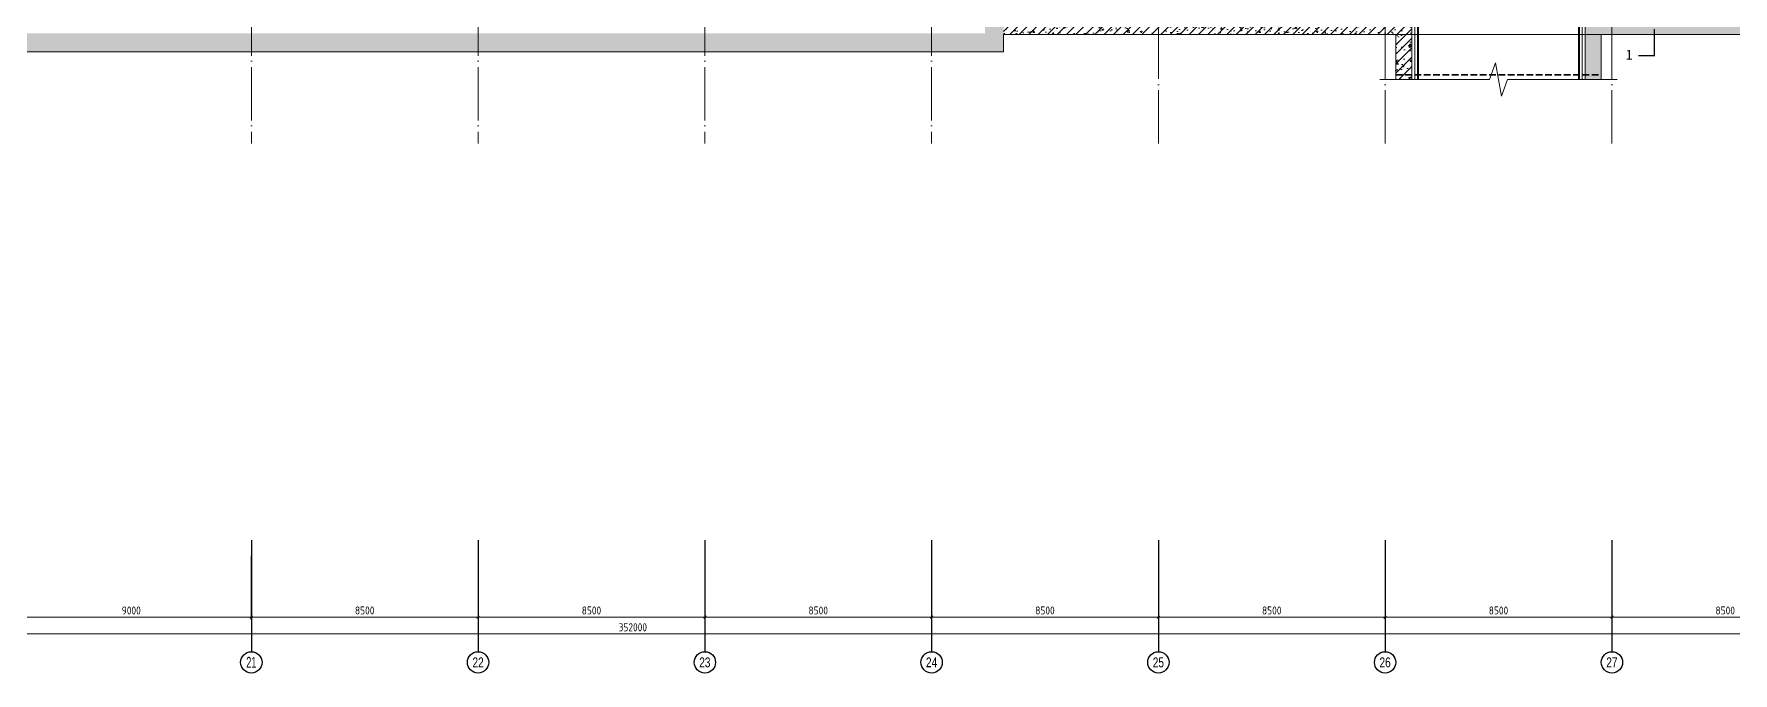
# Model space of a CAD drawing. Extents: x 13114849 to 13479250, y 160225 to 278773.
# Drawn here: x 13275250 to 13338938, y 160225 to 184185 of the extents above; entities that cross this region are included whole.
import ezdxf
from ezdxf.enums import TextEntityAlignment as Align

# ---------------------------------------------------------------- set-up
doc = ezdxf.new("R2010")
doc.units = 0
doc.header["$LTSCALE"] = 1000
doc.header["$MEASUREMENT"] = 0
doc.linetypes.add('DASH', pattern=[0.35, 0.25, -0.1])
doc.linetypes.add('DOTE', pattern=[2.42, 2, -0.2, 0.02, -0.2])
for name, color, linetype in [('AXIS', 3, 'Continuous'), ('AXIS_TEXT', 7, 'Continuous'), ('DIM_SYMB', 3, 'Continuous'), ('PUB_TEXT', 8, 'Continuous')]:
    doc.layers.add(name, color=color, linetype=linetype)
doc.layers.add('建筑底图', color=8, linetype='Continuous', lineweight=13)
doc.styles.add('C', font='HZTXT_E', dxfattribs={"width": 0.7, "bigfont": 'HZTXT'})
doc.styles.add('COMPLEX', font='hztxt_e.shx', dxfattribs={"width": 0.6, "bigfont": 'HZTXT.shx'})
doc.styles.add('DIM_FONT', font='gbenor.shx', dxfattribs={"bigfont": 'gbcbig.shx'})
doc.styles.add('宋体', font='')
doc.styles.get('宋体').set_extended_font_data('SimSun')
doc.dimstyles.new('_TCH_ARCH&&100', dxfattribs={"dimtxt": 300, "dimasz": 100, "dimexe": 100, "dimexo": 100, "dimgap": 100, "dimtad": 1, "dimdec": 0, "dimzin": 0, "dimdsep": 46, "dimtxsty": 'DIM_FONT', "dimblk": 'ARCHTICK', "dimcen": 0.09, "dimclrd": 3, "dimclre": 3, "dimclrt": 7, "dimaunit": 1, "dimazin": 2, "dimtfac": 1, "dimtdec": 0, "dimtix": 1, "dimtmove": 2, "dimatfit": 3, "dimfxl": 1, "dimtolj": 1, "dimtzin": 0, "dimlwd": 18, "dimlwe": 18, "dimarcsym": 0})
pattern_1 = [(45, (793255.26, 8e-09), (-176.7766953, 176.7766953), []), (50, (793255.26, 8e-09), (717.260183, -62.752135), [75, -825]), (355, (793255.26, 8e-09), (-138.751334, 752.192134), [60, -660]), (100.4514, (793315, -5.2), (578.50938, 689.439542), [63.74019, -701.14211]), (46.1842, (793255.26, 200), (1067.24105, -165.519014), [112.5, -1237.5]), (96.6356, (793344.2, 186.2), (934.662706, 974.11787), [95.61029, -1051.713]), (351.1842, (793255.3, 200), (934.661945, 974.1186), [90, -990]), (21, (793355.26, 150), (596.907052, -402.61889), [75, -825]), (326, (793355.26, 150), (243.31533, 725.150045), [60, -660]), (71.4514, (793405, 116.45), (840.22263, 322.530497), [63.74019, -701.14211]), (37.5, (793255.26, 8e-09), (12.1598553, 332.893854), [0, -652, 0, -670, 0, -662.5]), (7.5, (793255.26, 8e-09), (263.069537, 394.411712), [0, -382, 0, -637, 0, -252.5]), (327.5, (793032.26, 8e-09), (533.822436, -22.554872), [0, -250, 0, -780, 0, -1035]), (317.5, (792932.26, 8e-09), (583.18617, 100.104982), [0, -325, 0, -518, 0, -735])]

# ---------------------------------------------------------------- blocks, each defined once
blk = doc.blocks.new('_AXISO')
blk.add_circle((0, 0), 0.5)
at = {"layer": 'AXIS_TEXT', "style": 'COMPLEX', "width": 1.041667}
blk.add_attdef('A', text='', height=0.56, dxfattribs=at).set_placement((-0.25, -0.28), (0.25, -0.28), align=Align.FIT)
blk = doc.blocks.new('_ArchTick')
at = {"color": 0, "linetype": 'ByBlock', "const_width": 0.4}
blk.add_lwpolyline([(-0.5, -0.5), (0.5, 0.5)], dxfattribs=at)
blk = doc.blocks.new('*D262')
at = {"layer": 'AXIS', "color": 3, "lineweight": 18, "transparency": 16777216}
for p, q in [((13121697, 164820), (13121697, 161589)), ((13473697, 164820), (13473697, 161589)), ((13121697, 161689), (13473697, 161689))]:
    blk.add_line(p, q, dxfattribs=at)
at = {"layer": 'AXIS', "color": 3, "lineweight": 18, "transparency": 16777216, "xscale": 100, "yscale": 100, "zscale": 100, "rotation": 180}
blk.add_blockref('_ArchTick', (13121697, 161689), dxfattribs=at)
at = {"layer": 'AXIS', "color": 3, "lineweight": 18, "transparency": 16777216, "xscale": 100, "yscale": 100, "zscale": 100}
blk.add_blockref('_ArchTick', (13473697, 161689), dxfattribs=at)
at = {"layer": 'AXIS', "color": 7, "transparency": 16777216, "insert": (13297697, 161939), "char_height": 300, "attachment_point": 5, "style": 'DIM_FONT'}
blk.add_mtext('\\A1;352000', dxfattribs=at)
blk = doc.blocks.new('*D306')
at = {"layer": 'AXIS', "color": 3, "lineweight": 18, "transparency": 16777216}
for p, q in [((13334397, 164620), (13334397, 162220)), ((13342897, 164620), (13342897, 162220)), ((13334397, 162320), (13342897, 162320))]:
    blk.add_line(p, q, dxfattribs=at)
at = {"layer": 'AXIS', "color": 3, "lineweight": 18, "transparency": 16777216, "xscale": 100, "yscale": 100, "zscale": 100, "rotation": 180}
blk.add_blockref('_ArchTick', (13334397, 162320), dxfattribs=at)
at = {"layer": 'AXIS', "color": 3, "lineweight": 18, "transparency": 16777216, "xscale": 100, "yscale": 100, "zscale": 100}
blk.add_blockref('_ArchTick', (13342897, 162320), dxfattribs=at)
at = {"layer": 'AXIS', "color": 7, "transparency": 16777216, "insert": (13338647, 162570), "char_height": 300, "attachment_point": 5, "style": 'DIM_FONT'}
blk.add_mtext('\\A1;8500', dxfattribs=at)
blk = doc.blocks.new('*D291')
at = {"layer": 'AXIS', "color": 3, "lineweight": 18, "transparency": 16777216}
for p, q in [((13325897, 164620), (13325897, 162220)), ((13334397, 164620), (13334397, 162220)), ((13325897, 162320), (13334397, 162320))]:
    blk.add_line(p, q, dxfattribs=at)
at = {"layer": 'AXIS', "color": 3, "lineweight": 18, "transparency": 16777216, "xscale": 100, "yscale": 100, "zscale": 100, "rotation": 180}
blk.add_blockref('_ArchTick', (13325897, 162320), dxfattribs=at)
at = {"layer": 'AXIS', "color": 3, "lineweight": 18, "transparency": 16777216, "xscale": 100, "yscale": 100, "zscale": 100}
blk.add_blockref('_ArchTick', (13334397, 162320), dxfattribs=at)
at = {"layer": 'AXIS', "color": 7, "transparency": 16777216, "insert": (13330147, 162570), "char_height": 300, "attachment_point": 5, "style": 'DIM_FONT'}
blk.add_mtext('\\A1;8500', dxfattribs=at)
blk = doc.blocks.new('*D292')
at = {"layer": 'AXIS', "color": 3, "lineweight": 18, "transparency": 16777216}
for p, q in [((13317397, 164620), (13317397, 162220)), ((13325897, 164620), (13325897, 162220)), ((13317397, 162320), (13325897, 162320))]:
    blk.add_line(p, q, dxfattribs=at)
at = {"layer": 'AXIS', "color": 3, "lineweight": 18, "transparency": 16777216, "xscale": 100, "yscale": 100, "zscale": 100, "rotation": 180}
blk.add_blockref('_ArchTick', (13317397, 162320), dxfattribs=at)
at = {"layer": 'AXIS', "color": 3, "lineweight": 18, "transparency": 16777216, "xscale": 100, "yscale": 100, "zscale": 100}
blk.add_blockref('_ArchTick', (13325897, 162320), dxfattribs=at)
at = {"layer": 'AXIS', "color": 7, "transparency": 16777216, "insert": (13321647, 162570), "char_height": 300, "attachment_point": 5, "style": 'DIM_FONT'}
blk.add_mtext('\\A1;8500', dxfattribs=at)
blk = doc.blocks.new('*D293')
at = {"layer": 'AXIS', "color": 3, "lineweight": 18, "transparency": 16777216}
for p, q in [((13308897, 164620), (13308897, 162220)), ((13317397, 164620), (13317397, 162220)), ((13308897, 162320), (13317397, 162320))]:
    blk.add_line(p, q, dxfattribs=at)
at = {"layer": 'AXIS', "color": 3, "lineweight": 18, "transparency": 16777216, "xscale": 100, "yscale": 100, "zscale": 100, "rotation": 180}
blk.add_blockref('_ArchTick', (13308897, 162320), dxfattribs=at)
at = {"layer": 'AXIS', "color": 3, "lineweight": 18, "transparency": 16777216, "xscale": 100, "yscale": 100, "zscale": 100}
blk.add_blockref('_ArchTick', (13317397, 162320), dxfattribs=at)
at = {"layer": 'AXIS', "color": 7, "transparency": 16777216, "insert": (13313147, 162570), "char_height": 300, "attachment_point": 5, "style": 'DIM_FONT'}
blk.add_mtext('\\A1;8500', dxfattribs=at)
blk = doc.blocks.new('*D294')
at = {"layer": 'AXIS', "color": 3, "lineweight": 18, "transparency": 16777216}
for p, q in [((13300397, 164620), (13300397, 162220)), ((13308897, 164620), (13308897, 162220)), ((13300397, 162320), (13308897, 162320))]:
    blk.add_line(p, q, dxfattribs=at)
at = {"layer": 'AXIS', "color": 3, "lineweight": 18, "transparency": 16777216, "xscale": 100, "yscale": 100, "zscale": 100, "rotation": 180}
blk.add_blockref('_ArchTick', (13300397, 162320), dxfattribs=at)
at = {"layer": 'AXIS', "color": 3, "lineweight": 18, "transparency": 16777216, "xscale": 100, "yscale": 100, "zscale": 100}
blk.add_blockref('_ArchTick', (13308897, 162320), dxfattribs=at)
at = {"layer": 'AXIS', "color": 7, "transparency": 16777216, "insert": (13304647, 162570), "char_height": 300, "attachment_point": 5, "style": 'DIM_FONT'}
blk.add_mtext('\\A1;8500', dxfattribs=at)
blk = doc.blocks.new('*D295')
at = {"layer": 'AXIS', "color": 3, "lineweight": 18, "transparency": 16777216}
for p, q in [((13291897, 164620), (13291897, 162220)), ((13300397, 164620), (13300397, 162220)), ((13291897, 162320), (13300397, 162320))]:
    blk.add_line(p, q, dxfattribs=at)
at = {"layer": 'AXIS', "color": 3, "lineweight": 18, "transparency": 16777216, "xscale": 100, "yscale": 100, "zscale": 100, "rotation": 180}
blk.add_blockref('_ArchTick', (13291897, 162320), dxfattribs=at)
at = {"layer": 'AXIS', "color": 3, "lineweight": 18, "transparency": 16777216, "xscale": 100, "yscale": 100, "zscale": 100}
blk.add_blockref('_ArchTick', (13300397, 162320), dxfattribs=at)
at = {"layer": 'AXIS', "color": 7, "transparency": 16777216, "insert": (13296147, 162570), "char_height": 300, "attachment_point": 5, "style": 'DIM_FONT'}
blk.add_mtext('\\A1;8500', dxfattribs=at)
blk = doc.blocks.new('*D296')
at = {"layer": 'AXIS', "color": 3, "lineweight": 18, "transparency": 16777216}
for p, q in [((13283397, 164620), (13283397, 162220)), ((13291897, 164620), (13291897, 162220)), ((13283397, 162320), (13291897, 162320))]:
    blk.add_line(p, q, dxfattribs=at)
at = {"layer": 'AXIS', "color": 3, "lineweight": 18, "transparency": 16777216, "xscale": 100, "yscale": 100, "zscale": 100, "rotation": 180}
blk.add_blockref('_ArchTick', (13283397, 162320), dxfattribs=at)
at = {"layer": 'AXIS', "color": 3, "lineweight": 18, "transparency": 16777216, "xscale": 100, "yscale": 100, "zscale": 100}
blk.add_blockref('_ArchTick', (13291897, 162320), dxfattribs=at)
at = {"layer": 'AXIS', "color": 7, "transparency": 16777216, "insert": (13287647, 162570), "char_height": 300, "attachment_point": 5, "style": 'DIM_FONT'}
blk.add_mtext('\\A1;8500', dxfattribs=at)
blk = doc.blocks.new('*D297')
at = {"layer": 'AXIS', "color": 3, "lineweight": 18, "transparency": 16777216}
for p, q in [((13274397, 164620), (13274397, 162220)), ((13283397, 164620), (13283397, 162220)), ((13274397, 162320), (13283397, 162320))]:
    blk.add_line(p, q, dxfattribs=at)
at = {"layer": 'AXIS', "color": 3, "lineweight": 18, "transparency": 16777216, "xscale": 100, "yscale": 100, "zscale": 100, "rotation": 180}
blk.add_blockref('_ArchTick', (13274397, 162320), dxfattribs=at)
at = {"layer": 'AXIS', "color": 3, "lineweight": 18, "transparency": 16777216, "xscale": 100, "yscale": 100, "zscale": 100}
blk.add_blockref('_ArchTick', (13283397, 162320), dxfattribs=at)
at = {"layer": 'AXIS', "color": 7, "transparency": 16777216, "insert": (13278897, 162570), "char_height": 300, "attachment_point": 5, "style": 'DIM_FONT'}
blk.add_mtext('\\A1;9000', dxfattribs=at)

msp = doc.modelspace()

# ---------------------------------------------------------------- hatches: boundary and pattern name
at = {"layer": '建筑底图'}
h = msp.add_hatch(dxfattribs=at)
h.set_pattern_fill('钢筋混凝土', color=8, scale=100, style=0)
h.set_pattern_definition([(45, (793255.26, 8e-09), (-176.7766953, 176.7766953), []), (50, (793255.26, 8e-09), (717.260183, -62.752135), [75, -825]), (355, (793255.26, 8e-09), (-138.751334, 752.192134), [60, -660]), (100.4514, (793315, -5.2), (578.50938, 689.439542), [63.74019, -701.14211]), (46.1842, (793255.26, 200), (1067.24105, -165.519014), [112.5, -1237.5]), (96.6356, (793344.2, 186.2), (934.662706, 974.11787), [95.61029, -1051.713]), (351.1842, (793255.3, 200), (934.66195, 974.1186), [90, -990]), (21, (793355.26, 150), (596.907052, -402.61889), [75, -825]), (326, (793355.26, 150), (243.31533, 725.150045), [60, -660]), (71.4514, (793405, 116.45), (840.22263, 322.530497), [63.74019, -701.14211]), (37.5, (793255.26, 8e-09), (12.1598553, 332.893854), [0, -652, 0, -670, 0, -662.5]), (7.5, (793255.26, 8e-09), (263.069537, 394.411712), [0, -382, 0, -637, 0, -252.5]), (327.5, (793032.26, 8e-09), (533.822436, -22.554872), [0, -250, 0, -780, 0, -1035]), (317.5, (792932.26, 8e-09), (583.18617, 100.104982), [0, -325, 0, -518, 0, -735])])
h.paths.add_polyline_path([(13311597.4, 183509.5), (13311597.4, 184859.5), (13310897.4, 184859.5), (13310897.4, 184209.5), (13274397.4, 184209.5), (13274397.4, 183509.5)])
h = msp.add_hatch(dxfattribs=at)
h.set_pattern_fill('钢筋混凝土', color=256, scale=100, style=0)
h.set_pattern_definition(pattern_1)
h.paths.add_polyline_path([(13326297.4, 182478), (13326897.4, 182478), (13326897.4, 184859.5), (13311597.4, 184859.5), (13311597.4, 184159.5), (13326297.4, 184159.5)])
h = msp.add_hatch(dxfattribs=at)
h.set_pattern_fill('钢筋混凝土', color=256, scale=100, style=0)
h.set_pattern_definition(pattern_1)
h.paths.add_polyline_path([(13413397.4, 184159.5), (13413397.4, 184859.5), (13333397.4, 184859.5), (13333397.4, 182478), (13333997.4, 182478), (13333997.4, 184159.5)])

# ---------------------------------------------------------------- linework, layer by layer
at = {"layer": 'AXIS'}
for p, q in [((13283397.4, 165209.5), (13283397.4, 161025)), ((13291897.4, 165209.5), (13291897.4, 161025)), ((13300397.4, 165209.5), (13300397.4, 161025)), ((13308897.4, 165209.5), (13308897.4, 161025)), ((13317397.4, 165209.5), (13317397.4, 161025)), ((13325897.4, 165209.5), (13325897.4, 161025)), ((13334397.4, 165209.5), (13334397.4, 161025))]:
    msp.add_line(p, q, dxfattribs=at)
at = {"layer": 'DIM_SYMB', "const_width": 50}
msp.add_lwpolyline([(13335988, 184372.3), (13335988, 183372.3), (13335388, 183372.3)], dxfattribs=at)
at = {"layer": '建筑底图', "linetype": 'DOTE'}
for p, q in [((13283397.4, 209559.5), (13283397.4, 180083)), ((13308897.4, 209559.5), (13308897.4, 180083)), ((13325897.4, 180083), (13325897.4, 209559.5)), ((13334397.4, 180083), (13334397.4, 209559.5))]:
    msp.add_line(p, q, dxfattribs=at)
at = {"layer": '建筑底图', "color": 8, "linetype": 'DOTE'}
for p, q in [((13291897.4, 209559.5), (13291897.4, 180083)), ((13300397.4, 209559.5), (13300397.4, 180083)), ((13317397.4, 180083), (13317397.4, 209559.5))]:
    msp.add_line(p, q, dxfattribs=at)
at = {"layer": '建筑底图'}
for p, q in [((13326897.4, 184859.5), (13326897.4, 182478)), ((13327007.4, 184859.5), (13327007.4, 182478)), ((13327107.4, 184759.5), (13327107.4, 182478)), ((13327147.4, 182478), (13327147.4, 185109.5)), ((13333147.4, 185109.5), (13333147.4, 182478)), ((13333187.4, 184759.5), (13333187.4, 182478)), ((13333287.4, 184859.5), (13333287.4, 182478)), ((13333397.4, 184859.5), (13333397.4, 182478)), ((13311597.4, 184159.5), (13311597.4, 183509.5)), ((13311597.4, 184159.5), (13326297.4, 184159.5)), ((13326297.4, 184159.5), (13326297.4, 182478)), ((13333997.4, 184159.5), (13333997.4, 182478)), ((13333997.4, 184159.5), (13413397.4, 184159.5)), ((13326297.4, 182639.5), (13326297.4, 182478))]:
    msp.add_line(p, q, dxfattribs=at)
at = {"layer": '建筑底图', "color": 8}
msp.add_line((13311597.4, 183509.5), (13207597.4, 183509.5), dxfattribs=at)
at = {"layer": '建筑底图', "linetype": 'DASH'}
for p, q in [((13326297.4, 182659.5), (13333997.4, 182659.5)), ((13326297.4, 182639.5), (13333997.4, 182639.5))]:
    msp.add_line(p, q, dxfattribs=at)
at = {"layer": '建筑底图', "color": 8}
msp.add_lwpolyline([(13207597.4, 183509.5), (13311597.4, 183509.5), (13311597.4, 184159.5), (13438197.4, 184159.5)], dxfattribs=at)
at = {"layer": '建筑底图'}
msp.add_lwpolyline([(13325697.4, 182478), (13329809.9, 182478), (13330039.2, 183108), (13330261.3, 181848), (13330484.9, 182478), (13334597.4, 182478)], dxfattribs=at)

# ---------------------------------------------------------------- block references
at = {"layer": 'AXIS', "ltscale": 3}
ref = msp.add_blockref('_AXISO', (13283397.4, 160625), dxfattribs=dict(at, xscale=800, yscale=800, zscale=2400))
ref.add_attrib('A', '21', dxfattribs={"layer": 'AXIS_TEXT', "ltscale": 3, "height": 409.39, "style": 'C', "width": 0.843011}).set_placement((13283206.3, 160420.3), (13283588.4, 160420.3), align=Align.FIT)
ref = msp.add_blockref('_AXISO', (13291897.4, 160625), dxfattribs=dict(at, xscale=800, yscale=800, zscale=2400))
ref.add_attrib('A', '22', dxfattribs={"layer": 'AXIS_TEXT', "ltscale": 3, "height": 370.51, "style": 'C', "width": 0.857658}).set_placement((13291687.4, 160439.8), (13292107.3, 160439.8), align=Align.FIT)
ref = msp.add_blockref('_AXISO', (13300397.4, 160625), dxfattribs=dict(at, xscale=800, yscale=800, zscale=2400))
ref.add_attrib('A', '23', dxfattribs={"layer": 'AXIS_TEXT', "ltscale": 3, "height": 370.51, "style": 'C', "width": 0.857658}).set_placement((13300187.4, 160439.8), (13300607.3, 160439.8), align=Align.FIT)
ref = msp.add_blockref('_AXISO', (13308897.4, 160625), dxfattribs=dict(at, xscale=800, yscale=800, zscale=2400))
ref.add_attrib('A', '24', dxfattribs={"layer": 'AXIS_TEXT', "ltscale": 3, "height": 364.44, "style": 'C', "width": 0.859649}).set_placement((13308684.8, 160442.8), (13309110, 160442.8), align=Align.FIT)
ref = msp.add_blockref('_AXISO', (13317397.4, 160625), dxfattribs=dict(at, xscale=800, yscale=800, zscale=2400))
ref.add_attrib('A', '25', dxfattribs={"layer": 'AXIS_TEXT', "ltscale": 3, "height": 370.51, "style": 'C', "width": 0.857658}).set_placement((13317187.4, 160439.8), (13317607.3, 160439.8), align=Align.FIT)
ref = msp.add_blockref('_AXISO', (13325897.4, 160625), dxfattribs=dict(at, xscale=800, yscale=800, zscale=2400))
ref.add_attrib('A', '26', dxfattribs={"layer": 'AXIS_TEXT', "ltscale": 3, "height": 370.51, "style": 'C', "width": 0.857658}).set_placement((13325687.4, 160439.8), (13326107.3, 160439.8), align=Align.FIT)
ref = msp.add_blockref('_AXISO', (13334397.4, 160625), dxfattribs=dict(at, xscale=800, yscale=800, zscale=2400))
ref.add_attrib('A', '27', dxfattribs={"layer": 'AXIS_TEXT', "ltscale": 3, "height": 370.51, "style": 'C', "width": 0.857658}).set_placement((13334187.4, 160439.8), (13334607.3, 160439.8), align=Align.FIT)

# ---------------------------------------------------------------- texts
at = {"layer": 'PUB_TEXT', "color": 0, "style": '宋体'}
msp.add_text('1', height=379.7, dxfattribs=at).set_placement((13334917.7, 183216.3))

# ---------------------------------------------------------------- dimensions: what is measured, and where the dimension line sits
at = {"layer": 'AXIS'}
for p1, p2, distance, picture, middle in [((13121697.1, 164920), (13473697.1, 164920), -3231, '*D262', (13297697.1, 161939)), ((13274397.1, 164720), (13283397.1, 164720), -2400, '*D297', (13278897.1, 162570)), ((13283397.1, 164720), (13291897.1, 164720), -2400, '*D296', (13287647.1, 162570)), ((13291897.1, 164720), (13300397.1, 164720), -2400, '*D295', (13296147.1, 162570)), ((13300397.1, 164720), (13308897.1, 164720), -2400, '*D294', (13304647.1, 162570)), ((13308897.1, 164720), (13317397.1, 164720), -2400, '*D293', (13313147.1, 162570)), ((13317397.1, 164720), (13325897.1, 164720), -2400, '*D292', (13321647.1, 162570)), ((13325897.1, 164720), (13334397.1, 164720), -2400, '*D291', (13330147.1, 162570)), ((13334397.1, 164720), (13342897.1, 164720), -2400, '*D306', (13338647.1, 162570))]:
    dim = msp.add_aligned_dim(p1=p1, p2=p2, distance=distance, dimstyle='_TCH_ARCH&&100', dxfattribs=at)
    dim.commit()
    dim.dimension.update_dxf_attribs({"geometry": picture, "text_midpoint": middle})

doc.saveas('drawing.dxf')
